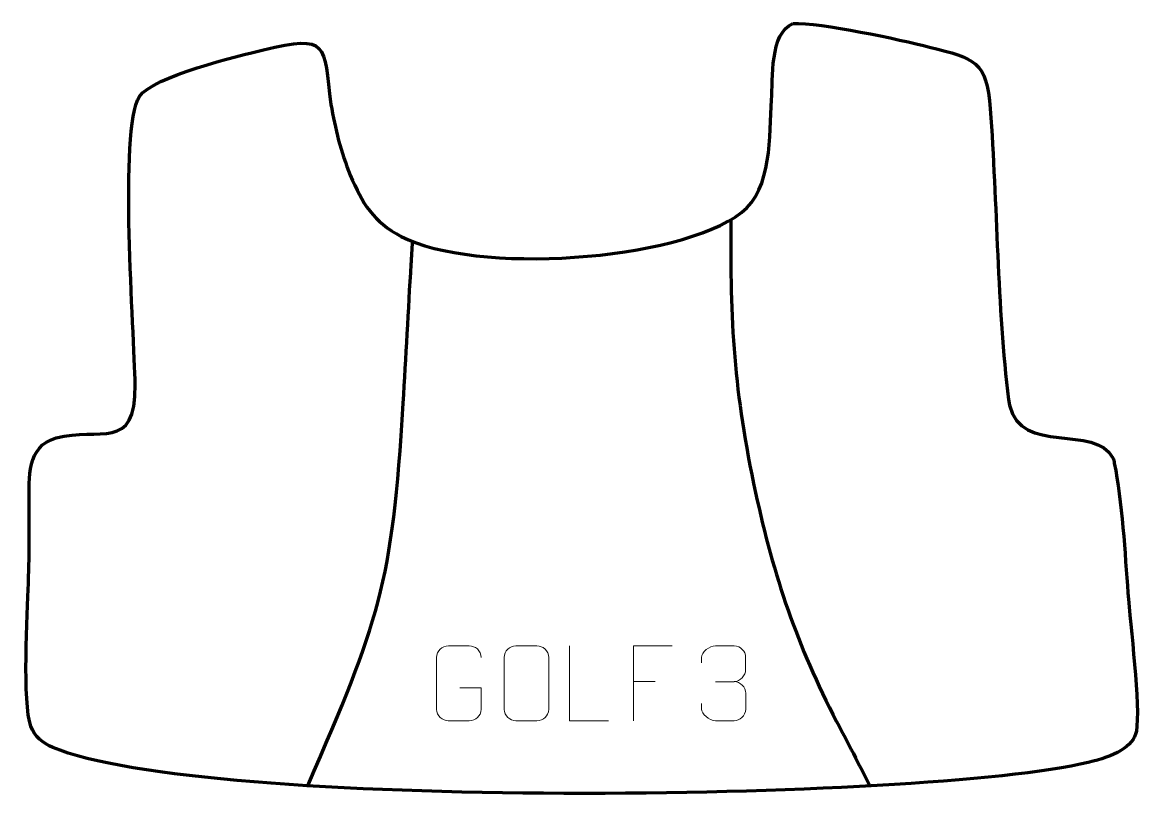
# Model space of a CAD drawing. Header units: millimetres. Extents: x 1008 to 1380, y 286 to 549.
import ezdxf

# ---------------------------------------------------------------- set-up
doc = ezdxf.new("R2010")
doc.units = ezdxf.units.MM
doc.header["$MEASUREMENT"] = 0
doc.layers.add('layer 1', color=7, linetype='Continuous')
doc.layers.add('layer 2', color=7, linetype='Continuous')

msp = doc.modelspace()

# ---------------------------------------------------------------- linework, layer by layer
at = {"layer": 'layer 1', "color": 140, "lineweight": 158}
for points in [[(1243.8222, 483.1598), (1243.4214, 449.2003), (1244.8154, 425.5229), (1252.0373, 392.0424), (1252.0373, 392.0424), (1258.0046, 364.3778), (1265.906, 340.8875), (1279.0643, 315.7997), (1279.0643, 315.7997), (1282.8225, 308.6343), (1286.502, 301.4838), (1290.1804, 294.2795)], [(1102.6988, 294.3489), (1126.3803, 349.0122), (1130.9332, 361.2197), (1134.5633, 421.9053), (1134.5633, 421.9053), (1135.4891, 437.3832), (1136.2368, 452.8687), (1137.2026, 468.3451), (1137.2026, 468.3451), (1137.3561, 470.8451), (1137.5098, 473.345), (1137.6653, 475.8449)]]:
    msp.add_open_spline(points, degree=3, knots=[0, 0, 0, 0, 0.25, 0.25, 0.25, 0.25, 0.5, 0.5, 0.5, 0.5, 1, 1, 1, 1], dxfattribs=at)
at = {"layer": 'layer 1', "color": 250, "lineweight": 9}
for points, knots in [([(1153.3622, 327.0134), (1153.3622, 327.0134), (1160.5303, 327.0134), (1160.5303, 327.0134), (1160.5303, 327.0134), (1160.5303, 327.0134), (1160.5303, 319.8453), (1160.5303, 319.8453), (1160.5303, 319.8453), (1160.3906, 317.5219), (1158.7134, 316.0423), (1156.5656, 316.0315), (1156.5656, 316.0315), (1154.2338, 316.0319), (1151.9018, 316.0319), (1149.5703, 316.0315), (1149.5703, 316.0315), (1147.6454, 315.9261), (1145.6732, 317.8106), (1145.6844, 319.8279), (1145.6844, 319.8279), (1145.6848, 325.598), (1145.6848, 331.3677), (1145.6844, 337.137), (1145.6844, 337.137), (1145.6886, 339.2751), (1147.4354, 340.9943), (1149.5877, 340.9809), (1149.5877, 340.9809), (1151.9134, 340.9809), (1154.2395, 340.9809), (1156.5656, 340.9809), (1156.5656, 340.9809), (1158.5123, 341.0163), (1160.5037, 339.5248), (1160.5303, 337.0871)], [0, 0, 0, 0, 0.1, 0.1, 0.1, 0.1, 0.2, 0.2, 0.2, 0.2, 0.3, 0.3, 0.3, 0.3, 0.4, 0.4, 0.4, 0.4, 0.5, 0.5, 0.5, 0.5, 0.6, 0.6, 0.6, 0.6, 0.7, 0.7, 0.7, 0.7, 0.8, 0.8, 0.8, 0.8, 1, 1, 1, 1]), ([(1172.1322, 340.9803), (1174.4579, 340.9803), (1176.784, 340.9803), (1179.1101, 340.9803), (1179.1101, 340.9803), (1181.0567, 341.0159), (1183.0481, 339.5243), (1183.0748, 337.0867), (1183.0748, 337.0867), (1183.0744, 331.3398), (1183.0744, 325.5925), (1183.0748, 319.8448), (1183.0748, 319.8448), (1182.935, 317.5214), (1181.2578, 316.0418), (1179.1101, 316.031), (1179.1101, 316.031), (1176.7782, 316.0314), (1174.4463, 316.0314), (1172.1148, 316.031), (1172.1148, 316.031), (1170.1898, 315.9256), (1168.2177, 317.8101), (1168.2289, 319.8274), (1168.2289, 319.8274), (1168.2292, 325.5975), (1168.2292, 331.3672), (1168.2289, 337.1365), (1168.2289, 337.1365), (1168.2331, 339.2746), (1169.9798, 340.9938), (1172.1322, 340.9803)], [0, 0, 0, 0, 0.11111111, 0.11111111, 0.11111111, 0.11111111, 0.22222222, 0.22222222, 0.22222222, 0.22222222, 0.33333333, 0.33333333, 0.33333333, 0.33333333, 0.44444444, 0.44444444, 0.44444444, 0.44444444, 0.55555556, 0.55555556, 0.55555556, 0.55555556, 0.66666667, 0.66666667, 0.66666667, 0.66666667, 0.77777778, 0.77777778, 0.77777778, 0.77777778, 1, 1, 1, 1]), ([(1202.9804, 316.0272), (1202.9804, 316.0272), (1190.0313, 316.0272), (1190.0313, 316.0272), (1190.0313, 316.0272), (1190.0313, 316.0272), (1190.0313, 340.9808), (1190.0313, 340.9808)], [0, 0, 0, 0, 0.33333333, 0.33333333, 0.33333333, 0.33333333, 1, 1, 1, 1]), ([(1224.2172, 340.9883), (1224.2172, 340.9883), (1211.3432, 340.9883), (1211.3432, 340.9883), (1211.3432, 340.9883), (1211.3432, 340.9883), (1211.3432, 316.0347), (1211.3432, 316.0347)], [0, 0, 0, 0, 0.33333333, 0.33333333, 0.33333333, 0.33333333, 1, 1, 1, 1]), ([(1233.9786, 335.304), (1233.9786, 335.304), (1233.9786, 337.1612), (1233.9786, 337.1612), (1233.9786, 337.1612), (1233.9643, 338.9031), (1236.6288, 341.0212), (1238.6879, 340.9985), (1238.6879, 340.9985), (1240.752, 340.9985), (1242.816, 340.9985), (1244.8797, 340.9985), (1244.8797, 340.9985), (1247.0742, 341.0073), (1248.6725, 339.1605), (1248.7169, 337.2484), (1248.7169, 337.2484), (1248.7165, 335.8133), (1248.7165, 334.3782), (1248.7169, 332.9427), (1248.7169, 332.9427), (1248.6683, 331.2892), (1247.0657, 329.0592), (1244.8674, 329.0692), (1244.8674, 329.0692), (1247.0711, 329.058), (1248.6791, 327.2548), (1248.7331, 325.1953), (1248.7331, 325.1953), (1248.7327, 323.4106), (1248.7327, 321.6259), (1248.7331, 319.8408), (1248.7331, 319.8408), (1248.7432, 317.7794), (1246.6883, 316.0163), (1244.8674, 316.0244), (1244.8674, 316.0244), (1242.8021, 316.0247), (1240.7369, 316.0247), (1238.6713, 316.0244), (1238.6713, 316.0244), (1236.5027, 316.0359), (1233.9717, 318.4361), (1233.9531, 319.8979), (1233.9531, 319.8979), (1233.9531, 319.8979), (1233.9531, 321.8065), (1233.9531, 321.8065)], [0, 0, 0, 0, 0.07692308, 0.07692308, 0.07692308, 0.07692308, 0.15384615, 0.15384615, 0.15384615, 0.15384615, 0.23076923, 0.23076923, 0.23076923, 0.23076923, 0.30769231, 0.30769231, 0.30769231, 0.30769231, 0.38461538, 0.38461538, 0.38461538, 0.38461538, 0.46153846, 0.46153846, 0.46153846, 0.46153846, 0.53846154, 0.53846154, 0.53846154, 0.53846154, 0.61538462, 0.61538462, 0.61538462, 0.61538462, 0.69230769, 0.69230769, 0.69230769, 0.69230769, 0.76923077, 0.76923077, 0.76923077, 0.76923077, 0.84615385, 0.84615385, 0.84615385, 0.84615385, 1, 1, 1, 1])]:
    msp.add_open_spline(points, degree=3, knots=knots, dxfattribs=at)
for points in [[(1211.3432, 329.1086), (1211.3432, 329.1086), (1218.5113, 329.1086), (1218.5113, 329.1086)], [(1238.6883, 329.0588), (1238.6883, 329.0588), (1244.8847, 329.0588), (1244.8847, 329.0588)]]:
    msp.add_open_spline(points, degree=3, dxfattribs=at)
at = {"layer": 'layer 2', "color": 242, "lineweight": 158}
msp.add_open_spline([(1264.4241, 548.5616), (1256.7342, 545.3675), (1257.8417, 530.0908), (1257.3564, 523.0673), (1257.3564, 523.0673), (1256.6764, 511.3883), (1257.5608, 493.3841), (1247.3752, 485.5414), (1247.3752, 485.5414), (1226.0177, 469.0965), (1158.0779, 464.8005), (1133.8434, 477.5839), (1133.8434, 477.5839), (1124.6237, 482.4473), (1120.8137, 488.5451), (1116.8913, 498.0063), (1116.8913, 498.0063), (1113.7502, 505.5832), (1111.7985, 513.5128), (1110.436, 521.5819), (1110.436, 521.5819), (1107.8548, 541.8431), (1109.8874, 544.9945), (1087.8888, 539.7613), (1087.8888, 539.7613), (1079.8712, 537.8541), (1050.7519, 530.9163), (1046.577, 524.1774), (1046.577, 524.1774), (1039.6105, 512.9327), (1044.9085, 445.439), (1045.138, 428.1263), (1045.138, 428.1263), (1045.3517, 405.1918), (1033.1132, 414.3777), (1018.8535, 410.3485), (1018.8535, 410.3485), (1008.7617, 407.4969), (1009.8773, 397.1428), (1009.8466, 388.6587), (1009.8466, 388.6587), (1009.778, 382.2224), (1009.8863, 375.8074), (1009.7478, 369.3666), (1009.7478, 369.3666), (1009.6832, 366.8571), (1009.6062, 364.3505), (1009.521, 361.8415), (1009.521, 361.8415), (1009.1646, 352.174), (1007.5278, 321.772), (1010.3355, 314.2332), (1010.3355, 314.2332), (1011.6651, 310.6632), (1014.3694, 308.5466), (1017.6425, 307.1588), (1017.6425, 307.1588), (1067.4309, 286.0511), (1307.3874, 289.0339), (1362.9917, 302.1117), (1362.9917, 302.1117), (1371.4623, 304.104), (1378.0751, 307.3124), (1379.0093, 312.551), (1379.0093, 312.551), (1380.4396, 320.5703), (1376.9414, 348.4125), (1376.1889, 358.6598), (1376.1889, 358.6598), (1375.254, 371.3923), (1374.2081, 389.7173), (1371.6659, 401.8935), (1371.6659, 401.8935), (1371.5393, 402.4998), (1371.3902, 403.0694), (1371.2209, 403.6646), (1371.2209, 403.6646), (1365.1492, 415.1153), (1340.5642, 404.5377), (1336.7135, 421.2561), (1336.7135, 421.2561), (1336.7135, 421.2561), (1336.3562, 423.2025), (1336.3562, 423.2025), (1336.3562, 423.2025), (1332.5886, 453.6636), (1332.6082, 488.883), (1330.2773, 520.1072), (1330.2773, 520.1072), (1329.0591, 536.1356), (1325.2193, 536.88), (1310.0472, 540.7248), (1310.0472, 540.7248), (1300.0353, 543.2619), (1273.8666, 548.9594), (1264.4241, 548.5616)], degree=3, knots=[0, 0, 0, 0, 0.04, 0.04, 0.04, 0.04, 0.08, 0.08, 0.08, 0.08, 0.12, 0.12, 0.12, 0.12, 0.16, 0.16, 0.16, 0.16, 0.2, 0.2, 0.2, 0.2, 0.24, 0.24, 0.24, 0.24, 0.28, 0.28, 0.28, 0.28, 0.32, 0.32, 0.32, 0.32, 0.36, 0.36, 0.36, 0.36, 0.4, 0.4, 0.4, 0.4, 0.44, 0.44, 0.44, 0.44, 0.48, 0.48, 0.48, 0.48, 0.52, 0.52, 0.52, 0.52, 0.56, 0.56, 0.56, 0.56, 0.6, 0.6, 0.6, 0.6, 0.64, 0.64, 0.64, 0.64, 0.68, 0.68, 0.68, 0.68, 0.72, 0.72, 0.72, 0.72, 0.76, 0.76, 0.76, 0.76, 0.8, 0.8, 0.8, 0.8, 0.84, 0.84, 0.84, 0.84, 0.88, 0.88, 0.88, 0.88, 0.92, 0.92, 0.92, 0.92, 1, 1, 1, 1], dxfattribs=at)

doc.saveas('drawing.dxf')
